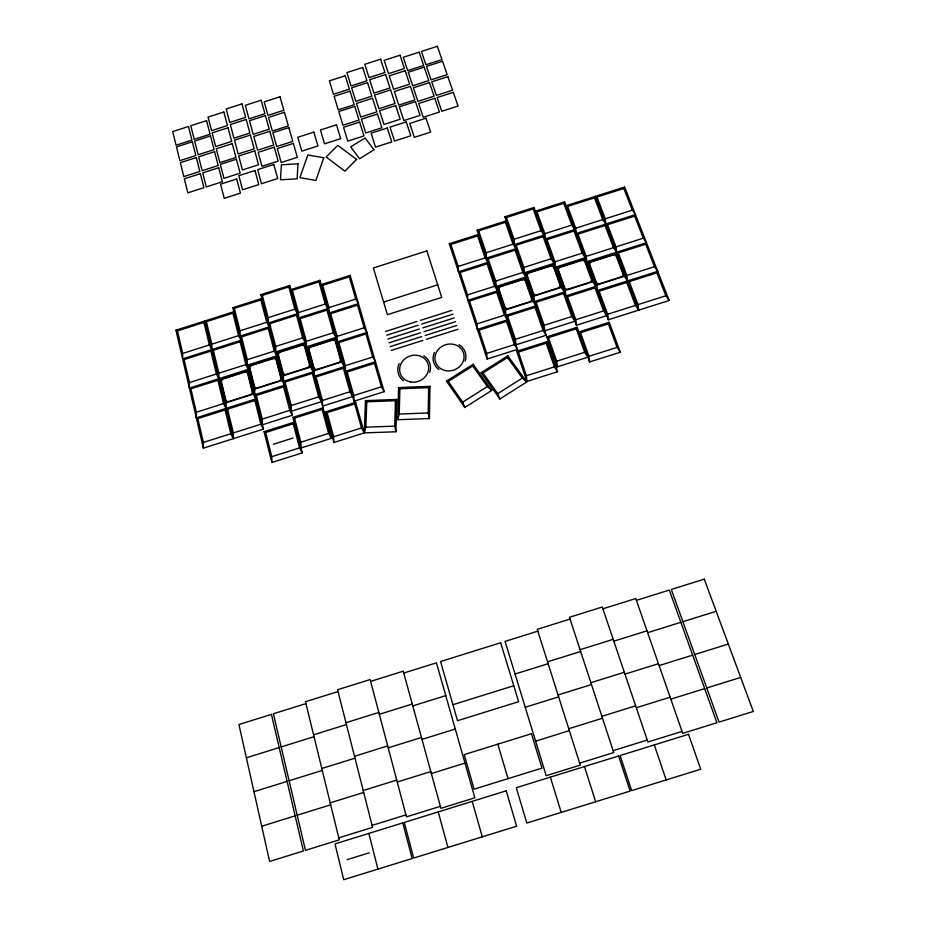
<?xml version="1.0" encoding="UTF-8"?>
<svg xmlns="http://www.w3.org/2000/svg" width="926" height="926" viewBox="0 0 926 926"><rect width="100%" height="100%" fill="white"/><g stroke="black" fill="none" stroke-linecap="round" stroke-linejoin="round"><path stroke-width="1.39" d="M175.952 330.188L233.861 311.715L232.912 313.196L206.382 321.669L204.889 320.952L203.94 322.445L209.369 344.947L211.822 349.565L213.327 350.294L218.883 373.201L218.872 378.711L217.911 380.25L190.906 388.839L189.402 388.087L189.448 382.565L184.112 359.601L182.619 358.871L182.677 353.443L177.433 330.895L175.952 330.188L203.35 448.161L263.447 429.108L232.843 307.698L261.803 298.461L260.866 299.943L234.347 308.404L232.843 307.698M206.382 321.669L211.834 344.159L211.822 349.565L210.862 351.081L184.112 359.601M203.35 448.161L203.384 442.431L197.84 418.61L196.312 417.846L196.347 412.22L190.906 388.839M429.421 418.564L430 386.339L398.597 387.577L397.74 419.721L429.421 418.564L428.182 412.961L428.645 387.624L430 386.339M397.74 419.721L399.222 414.038L399.893 388.77L398.597 387.577M395.911 431.771L394.731 426.134L395.425 400.715L396.779 399.419L395.911 431.771L364.323 432.893L333.858 442.524L325.512 411.908L355.677 402.335L364.323 432.893L365.851 427.175L366.754 401.815L365.469 400.622L364.323 432.893L361.522 427.939L354.739 403.921L355.677 402.335M481.173 372.68L483.013 372.981L507.46 357.54L507.853 355.827L526.767 381.94L499.866 398.99L481.173 372.68L507.853 355.827M446.448 381.118L448.288 381.419L472.758 365.99L473.174 364.277L491.741 390.425L464.806 407.486L446.448 381.118L473.174 364.277M623.823 188.487L596.969 197.064L595.325 196.393L594.492 197.851L602.768 219.589L605.87 224.046L607.537 224.729L615.987 246.872L616.612 252.208L615.778 253.712L624.367 276.272L627.562 280.902L629.263 281.62L656.893 272.857L657.726 271.33L654.485 266.711L645.665 244.209L646.498 242.705L643.304 238.179L634.646 216.094L635.479 214.612L632.319 210.179L623.823 188.487L624.645 187.029L669.174 300.487L608.289 319.783L564.594 201.88L535.355 211.209L536.976 211.88L563.749 203.338L564.594 201.88M609.227 322.317L578.808 331.959L580.509 332.7L608.37 323.868L609.227 322.317L620.316 352.227L589.596 361.95L577.118 327.272L546.768 336.89L557.244 366.87L587.883 357.17L584.7 352.331L576.25 328.823L577.118 327.272M624.645 187.029L566.018 205.734L567.65 206.405L575.74 228.201L576.296 233.468L577.951 234.151L586.181 256.352L586.76 261.711L588.438 262.417L596.83 285.023L597.42 290.475L599.122 291.204L626.717 282.43L627.562 280.902L626.914 275.462L618.302 252.914L616.612 252.208L613.475 247.67L605.037 225.527L605.87 224.046L605.268 218.791L596.969 197.064M536.976 211.88L544.824 233.676L545.333 238.931L546.965 239.626L554.963 261.815L555.496 267.174L557.151 267.88L565.3 290.486L565.844 295.938L567.522 296.667L595.059 287.917L595.916 286.389L592.779 281.759L584.433 259.199L585.278 257.706L582.188 253.157L573.993 231.014L574.838 229.532L571.793 225.076L563.749 203.338M516.708 351.301L518.386 352.054L546.19 343.233L547.069 341.671L557.556 371.743L526.906 381.443L516.708 351.301L547.069 341.671M449.318 243.746L450.904 244.429L477.642 235.899L478.522 234.428L449.318 243.746L487.122 359.022L517.437 349.415L477.087 230.18L478.673 230.863L486.104 252.775L486.52 258.065L488.129 258.759L495.699 281.076L496.128 286.458L497.76 287.176L505.469 309.897L505.92 315.384L507.575 316.113L515.423 339.275L515.898 344.842L546.201 335.235L504.844 216.8L506.453 217.471L514.069 239.267L514.532 244.533L516.152 245.228L523.908 267.429L524.394 272.776L526.026 273.483L533.932 296.1L534.429 301.552L536.096 302.27L563.564 293.542L564.432 292.014L561.353 287.384L553.25 264.824L554.107 263.32L551.074 258.782L543.111 236.628L543.967 235.146L540.981 230.69L533.168 208.952L534.013 207.493L576.389 325.246L606.75 315.627L603.567 310.905L595.059 287.917M507.575 316.113L535.054 307.386L535.934 305.846L532.901 301.193L524.996 278.506L525.864 277.001L522.877 272.429L515.111 250.159L515.979 248.677L513.027 244.198L505.411 222.333L506.267 220.874L477.087 230.18M450.904 244.429L458.139 266.457L458.509 271.769L460.118 272.476L467.491 294.908L467.873 300.313L469.494 301.043L477.006 323.892L477.411 329.401L479.055 330.131L506.557 321.403L507.436 319.864L504.45 315.176L496.741 292.373L497.621 290.857L494.669 286.261L487.111 263.875L487.979 262.382L485.074 257.879L477.642 235.899M350.19 275.369L321.114 284.641L322.653 285.347L328.95 307.617L329.112 312.988L330.663 313.706L337.087 336.393L337.261 341.856L338.835 342.585L345.375 365.701L345.572 371.257L347.157 372.009L374.544 363.316L375.47 361.765L372.703 357.019L365.967 333.962L366.893 332.434L364.161 327.781L357.552 305.14L358.466 303.635L355.769 299.075L349.276 276.851L350.19 275.369L384.209 391.652L354.021 401.213L319.898 280.346L290.891 289.595L292.408 290.301L318.972 281.817L319.898 280.346M292.408 290.301L298.485 312.571L298.6 317.942L300.14 318.648L306.321 341.335L306.448 346.799L308.011 347.528L314.308 370.631L314.458 376.188L316.032 376.94L343.349 368.27L344.287 366.719L341.578 361.973L335.073 338.916L336.011 337.4L333.337 332.747L326.947 310.106L327.873 308.613L325.246 304.041L318.972 281.817M294.537 418.135L322.109 409.396L323.058 407.822L331.381 438.357L300.985 447.976L300.857 442.2L294.537 418.135L292.963 417.36L302.27 452.872L271.862 462.491L264.107 431.713L294.225 422.163L293.253 423.749L265.669 432.488L264.107 431.713M234.347 308.404L239.996 330.79L240.019 336.173L241.536 336.902L247.288 359.682L247.335 365.168L248.862 365.909L254.719 389.117L254.777 394.707L256.328 395.46L262.289 419.108L262.359 424.791L292.408 415.265L260.808 294.688L262.324 295.394L268.17 317.664L268.239 323.024L269.767 323.741L275.716 346.417L275.798 351.88L277.337 352.609L283.402 375.713L283.506 381.269L285.058 382.021L312.317 373.363L313.266 371.812L310.604 367.066L304.341 344.021L305.279 342.493L302.663 337.84L296.517 315.21L297.454 313.717L294.862 309.145L288.831 286.933L289.757 285.451L322.607 406.132L352.713 396.583L349.97 391.744L343.349 368.27M256.328 395.46L283.587 386.802L284.548 385.251L281.932 380.482L275.879 357.32L276.828 355.792L274.246 351.104L268.297 328.371L269.246 326.866L266.7 322.271L260.866 299.943M217.911 380.25L223.548 403.586L226.06 408.401L227.599 409.165L254.881 400.495L255.842 398.944L253.273 394.14L247.416 370.863L248.376 369.335L245.853 364.624L240.1 341.775L241.049 340.259L238.561 335.64L232.912 313.196M197.84 418.61L225.087 409.963L226.06 408.401L226.06 402.787L220.4 379.463L218.872 378.711L216.395 374L210.862 351.081M499.866 398.99L497.725 393.654L522.322 378.074L526.767 381.94M464.806 407.486L462.722 402.139L487.354 386.559L491.741 390.425M260.808 294.688L289.757 285.451M504.844 216.8L534.013 207.493M262.324 295.394L288.831 286.933M506.453 217.471L533.168 208.952M478.673 230.863L505.411 222.333M177.433 330.895L203.94 322.445M567.65 206.405L594.492 197.851M322.653 285.347L349.276 276.851M268.17 317.664L294.862 309.145M514.069 239.267L540.981 230.69M239.996 330.79L266.7 322.271M544.824 233.676L571.793 225.076M298.485 312.571L325.246 304.041M486.104 252.775L513.027 244.198M268.239 323.024L297.454 313.717M514.532 244.533L543.967 235.146M269.767 323.741L296.517 315.21M516.152 245.228L543.111 236.628M182.677 353.443L209.369 344.947M211.834 344.159L238.561 335.64M575.74 228.201L602.768 219.589M605.268 218.791L632.319 210.179M328.95 307.617L355.769 299.075M458.139 266.457L485.074 257.879M240.019 336.173L269.246 326.866M545.333 238.931L574.838 229.532M298.6 317.942L327.873 308.613M486.52 258.065L515.979 248.677M241.536 336.902L268.297 328.371M546.965 239.626L573.993 231.014M300.14 318.648L326.947 310.106M488.129 258.759L515.111 250.159M182.619 358.871L241.049 340.259M576.296 233.468L635.479 214.612M329.112 312.988L358.466 303.635M458.509 271.769L487.979 262.382M213.327 350.294L240.1 341.775M577.951 234.151L605.037 225.527M607.537 224.729L634.646 216.094M330.663 313.706L357.552 305.14M460.118 272.476L487.111 263.875M383.607 302.061L437.709 284.838M275.716 346.417L302.663 337.84M523.908 267.429L551.074 258.782M247.288 359.682L274.246 351.104M554.963 261.815L582.188 253.157M306.321 341.335L333.337 332.747M495.699 281.076L522.877 272.429M275.798 351.88L305.279 342.493M524.394 272.776L554.107 263.32M277.337 352.609L304.341 344.021M526.026 273.483L553.25 264.824M189.448 382.565L216.395 374M218.883 373.201L245.853 364.624M586.181 256.352L613.475 247.67M615.987 246.872L643.304 238.179M337.087 336.393L364.161 327.781M467.491 294.908L494.669 286.261M247.335 365.168L276.828 355.792M555.496 267.174L585.278 257.706M306.448 346.799L336.011 337.4M496.128 286.458L525.864 277.001M248.862 365.909L275.879 357.32M557.151 267.88L584.433 259.199M308.011 347.528L335.073 338.916M497.76 287.176L524.996 278.506M189.402 388.087L248.376 369.335M586.76 261.711L646.498 242.705M337.261 341.856L366.893 332.434M467.873 300.313L497.621 290.857M220.4 379.463L247.416 370.863M588.438 262.417L615.778 253.712M618.302 252.914L645.665 244.209M338.835 342.585L365.967 333.962M469.494 301.043L496.741 292.373M385.633 331.439L416.989 321.461M420.485 320.35L451.888 310.372M386.767 335.212L418.158 325.234M421.666 324.123L453.092 314.134M387.89 339.009L419.328 329.019M422.835 327.897L454.307 317.896M283.402 375.713L310.604 367.066M533.932 296.1L561.353 287.384M389.024 342.805L420.508 332.804M424.015 331.693L455.523 321.681M254.719 389.117L281.932 380.482M565.3 290.486L592.779 281.759M314.308 370.631L341.578 361.973M505.469 309.897L532.901 301.193M390.17 346.613L421.677 336.601M425.196 335.49L456.738 325.466M283.506 381.269L313.266 371.812M534.429 301.552L564.432 292.014M196.347 412.22L223.548 403.586M226.06 402.787L253.273 394.14M596.83 285.023L624.367 276.272M626.914 275.462L654.485 266.711M391.304 350.433L422.858 340.409M426.377 339.298L457.965 329.262M345.375 365.701L372.703 357.019M477.006 323.892L504.45 315.176M254.777 394.707L284.548 385.251M565.844 295.938L595.916 286.389M314.458 376.188L344.287 366.719M505.92 315.384L535.934 305.846M196.312 417.846L255.842 398.944M597.42 290.475L657.726 271.33M345.572 371.257L375.47 361.765M477.411 329.401L507.436 319.864M291.239 405.542L318.694 396.837L321.391 401.676L291.343 411.202L291.239 405.542L285.058 382.021M544.152 325.304L571.828 316.53L574.953 321.253L544.662 330.86L544.152 325.304L536.096 302.27M262.289 419.108L289.757 410.392L292.408 415.265M576.389 325.246L575.822 319.701L603.567 310.905M322.607 406.132L322.445 400.472L349.97 391.744M515.423 339.275L543.111 330.489L546.201 335.235M203.384 442.431L230.829 433.727L233.387 438.635L233.364 432.928L227.599 409.165M233.364 432.928L260.843 424.212L263.447 429.108M608.289 319.783L607.664 314.238L635.467 305.418L638.708 310.141L638.037 304.596L629.263 281.62M638.037 304.596L665.875 295.776L669.174 300.487M354.021 401.213L353.813 395.552L381.408 386.802L384.209 391.652M487.122 359.022L486.694 353.419L514.405 344.634L517.437 349.415M292.963 417.36L323.058 407.822M546.768 336.89L548.458 337.643L576.25 328.823M325.512 411.908L327.11 412.672L354.739 403.921M273.401 444.237L293.067 438.01M300.857 442.2L328.637 433.403L331.381 438.357M557.244 366.87L556.688 361.198L584.7 352.331M333.858 442.524L333.673 436.748L361.522 427.939M526.906 381.443L526.408 375.736L554.419 366.87L557.556 371.743M271.862 462.491L271.781 456.68L299.573 447.895L302.27 452.872M589.596 361.95L588.994 356.279L617.075 347.389L620.316 352.227M338.036 691.56L305.487 701.734L339.252 839.859L305.43 850.346L273.401 713.761L305.939 703.598M370.631 681.386L403.25 671.188L440.915 808.34L474.876 797.807L436.435 662.831L403.759 673.04M570.057 619.066L537.254 629.321L580.278 765.119L546.201 775.687L505.052 641.394L537.832 631.15M602.884 608.81L635.757 598.543L682.728 733.357L716.944 722.743L669.301 590.082L636.382 600.361M345.954 722.697L378.838 712.441M580.07 649.67L613.197 639.334M313.567 734.804L346.428 724.56M379.336 714.293L412.267 704.026M547.555 661.835L580.671 651.499M613.811 641.162L646.996 630.814M246.374 757.804L279.177 747.571M281.18 746.946L314.03 736.702M412.788 705.901L445.776 695.623M515.053 674.012L548.146 663.699M647.644 632.666L680.876 622.307M682.902 621.67L716.18 611.299M452.93 704.709L513.78 685.738M354.508 756.276L387.705 745.939M590.869 682.682L624.321 672.276M321.808 768.499L354.982 758.174M388.202 747.838L421.457 737.478M558.054 694.963L591.482 684.557M624.957 674.14L658.455 663.699M253.967 791.695L287.095 781.382M289.109 780.757L322.283 770.432M421.978 739.399L455.291 729.04M525.239 707.256L558.656 696.861M659.115 665.586L692.671 655.145M694.72 654.508L728.311 644.056M363.212 790.503L396.733 780.086M601.888 716.33L635.664 705.843M330.2 802.842L363.71 792.436M397.242 782.019L430.821 771.578M568.749 728.727L602.513 718.24M636.301 707.742L670.135 697.22M261.711 826.247L295.162 815.852M297.2 815.216L330.686 804.81M431.354 773.534L464.991 763.093M535.622 741.147L569.363 730.66M670.806 699.153L704.698 688.62M706.758 687.983L740.684 677.438M372.09 825.39L405.935 814.892M613.116 750.639L647.216 740.059M338.754 837.845L372.588 827.358L337.573 689.731L370.145 679.557L406.456 816.859L440.359 806.338M579.653 763.151L613.741 752.572L569.467 617.272L602.282 607.016L647.876 741.992L682.045 731.401M347.181 859.652L369.3 852.8M399.893 388.77L428.645 387.624M365.469 400.622L396.779 399.419M366.754 401.815L395.425 400.715M399.222 414.038L428.182 412.961M365.851 427.175L394.731 426.134M507.46 357.54L522.322 378.074M483.013 372.981L497.725 393.654M472.758 365.99L487.354 386.559M448.288 381.419L462.722 402.139M656.893 272.857L665.875 295.776M595.325 196.393L638.708 310.141M626.717 282.43L635.467 305.418M599.122 291.204L607.664 314.238M608.37 323.868L617.075 347.389M567.522 296.667L575.822 319.701M580.509 332.7L588.994 356.279M563.564 293.542L571.828 316.53M548.458 337.643L556.688 361.198M535.054 307.386L543.111 330.489M546.19 343.233L554.419 366.87M654.3 744.921L666.176 779.923M518.386 352.054L526.408 375.736M506.557 321.403L514.405 344.634M479.055 330.131L486.694 353.419M584.468 766.566L595.649 801.742M550.368 777.145L561.202 812.403M497.829 744.168L508.027 778.65M374.544 363.316L381.408 386.802M472.202 801.372L482.261 836.826M347.157 372.009L353.813 395.552M438.218 811.905L447.941 847.44M327.11 412.672L333.673 436.748M316.032 376.94L322.445 400.472M312.317 373.363L318.694 396.837M322.109 409.396L328.637 433.403M283.587 386.802L289.757 410.392M293.253 423.749L299.573 447.895M368.872 833.412L377.912 869.12M265.669 432.488L271.781 456.68M254.881 400.495L260.843 424.212M204.889 320.952L233.387 438.635M225.087 409.963L230.829 433.727M459.018 344.646A16.552 14.99 -17.8 0 1 465.165 361.163M438.82 369.52A16.552 14.99 -17.8 0 1 434.352 352.47M423.749 355.839A16.541 14.978 -20.8 0 1 429.71 372.402M403.4 380.748A16.541 14.978 -20.8 0 1 399.118 363.652M297.987 163.786L297.13 178.811L280.462 179.806L281.377 164.805L297.987 163.786M323.741 157.733L315.87 180.501L299.92 177.618L307.826 154.989L323.741 157.733M356.626 159.422L344.923 171.183L326.114 156.969L337.793 145.37L356.626 159.422M373.93 149.804L359.577 158.774L350.688 146.864L365.052 137.939L373.93 149.804M241.941 103.886L226.164 108.967L229.775 122.463L245.61 117.359L241.941 103.886M380.609 59.183L364.775 64.288L369.023 77.61L384.938 72.483L380.609 59.183M223.849 112.011L208.026 117.104L211.556 130.647L227.449 125.531L223.849 112.011M400.044 55.224L384.186 60.329L388.526 73.652L404.465 68.524L400.044 55.224M261.144 100.228L245.297 105.332L248.99 118.829L264.905 113.701L261.144 100.228M362.714 67.482L346.88 72.587L351.047 85.956L366.962 80.828L362.714 67.482M279.999 96.779L264.188 101.872L267.973 115.368L283.854 110.252L279.999 96.779M345.248 75.747L329.401 80.851L333.487 94.267L349.415 89.139L345.248 75.747M188.476 126.503L172.699 131.585L176.056 145.197L191.902 140.092L188.476 126.503M206.567 120.669L190.779 125.751L194.228 139.351L210.075 134.247L206.567 120.669M419.131 52.169L403.25 57.296L407.683 70.608L423.645 65.468L419.131 52.169M437.361 46.3L421.411 51.439L425.937 64.739L441.957 59.577L437.361 46.3M246.177 119.442L230.331 124.547L233.965 138.194L249.893 133.066L246.177 119.442M385.61 74.543L369.682 79.671L373.977 93.132L389.973 87.982L385.61 74.543M265.426 115.565L249.499 120.693L253.238 134.328L269.234 129.177L265.426 115.565M367.553 82.68L351.625 87.808L355.839 101.316L371.835 96.165L367.553 82.68M228.039 127.753L212.135 132.869L215.689 146.563L231.674 141.412L228.039 127.753M405.183 70.7L389.244 75.839L393.631 89.301L409.651 84.139L405.183 70.7M192.33 141.805L176.484 146.91L179.876 160.661L195.803 155.533L192.33 141.805M210.526 135.948L194.657 141.053L198.141 154.781L214.08 149.653L210.526 135.948M424.212 67.147L408.25 72.286L412.73 85.748L428.773 80.585L424.212 67.147M442.535 61.243L426.504 66.406L431.076 79.844L447.177 74.659L442.535 61.243M284.444 112.289L268.54 117.405L272.371 131.041L288.345 125.901L284.444 112.289M350.04 91.165L334.112 96.292L338.245 109.847L354.253 104.707L350.04 91.165M250.437 135.046L234.498 140.173L238.179 153.959L254.187 148.808L250.437 135.046M390.61 89.938L374.602 95.089L378.942 108.701L395.032 103.527L390.61 89.938M269.825 131.284L253.817 136.446L257.59 150.22L273.679 145.058L269.825 131.284M372.507 98.26L356.487 103.411L360.746 117.058L376.836 111.884L372.507 98.26M232.264 143.657L216.267 148.808L219.867 162.64L235.945 157.478L232.264 143.657M410.392 86.349L394.349 91.512L398.793 105.124L414.906 99.939L410.392 86.349M288.831 127.614L272.846 132.765L276.712 146.54L292.778 141.377L288.831 127.614M354.774 106.397L338.766 111.56L342.944 125.253L359.033 120.079L354.774 106.397M196.312 157.57L180.385 162.698L183.811 176.6L199.819 171.449L196.312 157.57M214.601 151.69L198.65 156.818L202.169 170.697L218.189 165.546L214.601 151.69M429.456 82.576L413.39 87.738L417.927 101.339L434.062 96.154L429.456 82.576M447.871 76.65L431.748 81.835L436.366 95.413L452.571 90.204L447.871 76.65M254.743 150.845L238.723 155.996L242.438 169.933L258.539 164.759L254.743 150.845M395.68 105.541L379.579 110.715L383.966 124.466L400.148 119.269L395.68 105.541M313.856 132.117L297.802 137.279L301.795 151.135L317.931 145.949L313.856 132.117M336.508 124.825L320.442 129.999L324.551 143.831L340.699 138.645L336.508 124.825M236.396 159.214L220.319 164.377L223.953 178.359L240.112 173.174L236.396 159.214M274.27 147.176L258.169 152.362L261.989 166.286L278.159 161.089L274.27 147.176M377.507 113.991L361.406 119.176L365.712 132.974L381.882 127.776L377.507 113.991M415.473 101.652L399.349 106.826L403.829 120.577L420.034 115.38L415.473 101.652M293.357 143.414L277.291 148.588L281.191 162.513L297.339 157.327L293.357 143.414M359.658 122.105L343.558 127.279L347.782 141.122L363.964 135.925L359.658 122.105M200.375 173.648L184.355 178.799L187.816 192.851L203.917 187.677L200.375 173.648M218.756 167.733L202.725 172.896L206.278 186.925L222.39 181.739L218.756 167.733M434.792 98.295L418.645 103.492L423.228 117.243L439.445 112.034L434.792 98.295M453.312 92.345L437.095 97.554L441.771 111.282L458.057 106.05L453.312 92.345M254.963 170.5L238.839 175.674L242.589 189.795L258.782 184.587L254.963 170.5M273.772 164.458L257.648 169.643L261.479 183.73L277.684 178.521L273.772 164.458M387.311 127.996L371.118 133.194L375.493 147.13L391.756 141.909L387.311 127.996M406.248 121.908L390.054 127.117L394.511 141.03L410.797 135.809L406.248 121.908M236.697 179.007L220.573 184.181L224.231 198.349L240.436 193.14L236.697 179.007M426.006 118.215L409.778 123.424L414.339 137.337L430.648 132.105L426.006 118.215M426.863 250.911L373.363 267.973L387.404 314.69L441.737 297.396L426.863 250.911M301.332 345.386L280.555 351.996A2.847 2.523 -28.4 0 0 278.494 355.306L283.067 372.715A2.871 2.546 -28.9 0 0 286.447 374.324L307.363 367.68A2.859 2.558 -27.5 0 0 309.411 364.335L304.689 346.972A2.847 2.523 -27.1 0 0 301.332 345.386M550.241 266.19L529.302 272.857A2.859 2.535 -11.4 0 0 527.415 276.122L533.376 293.16A2.882 2.57 -11 0 0 536.964 294.723L558.054 288.021A2.882 2.57 -9.6 0 0 559.929 284.722L553.817 267.718A2.871 2.535 -10 0 0 550.241 266.19M272.857 358.686L252.08 365.295A2.859 2.523 -30.3 0 0 249.997 368.617L254.418 386.107A2.871 2.546 -30.9 0 0 257.764 387.739L278.691 381.095A2.871 2.558 -29.6 0 0 280.763 377.739L276.203 360.283A2.847 2.523 -29.1 0 0 272.857 358.686M581.401 260.542L560.415 267.22A2.871 2.546 -9.4 0 0 558.552 270.485L564.698 287.523A2.894 2.57 -8.9 0 0 568.321 289.074L589.457 282.361A2.894 2.57 -7.5 0 0 591.309 279.062L585.024 262.07A2.882 2.546 -8.1 0 0 581.401 260.542M332.052 340.293L311.24 346.914A2.847 2.535 -26.6 0 0 309.203 350.225L313.949 367.634A2.871 2.558 -27 0 0 317.352 369.254L338.314 362.587A2.871 2.57 -25.6 0 0 340.351 359.242L335.455 341.879A2.847 2.535 -25.2 0 0 332.052 340.293M521.975 279.884L501.035 286.539A2.859 2.546 -13.3 0 0 499.126 289.826L504.936 306.946A2.882 2.581 -12.9 0 0 508.501 308.52L529.603 301.818A2.882 2.57 -11.5 0 0 531.501 298.508L525.54 281.423A2.859 2.546 -11.8 0 0 521.975 279.884M244.395 372.24L223.606 378.85A2.859 2.523 -32.2 0 0 221.511 382.183L225.77 399.766A2.882 2.546 -32.8 0 0 229.104 401.409L250.043 394.754A2.882 2.558 -31.6 0 0 252.127 391.385L247.717 373.849A2.859 2.523 -31 0 0 244.395 372.24M612.757 255.09L591.726 261.78A2.882 2.546 -7.4 0 0 589.885 265.044L596.205 282.083A2.905 2.581 -6.8 0 0 599.863 283.645L621.045 276.909A2.905 2.57 -5.6 0 0 622.874 273.61L616.403 256.618A2.894 2.546 -6.2 0 0 612.757 255.09M271.422 714.386L238.92 724.537L269.605 861.458L303.381 850.982L271.422 714.386M500.665 642.76L440.579 661.534L457.502 720.717L518.641 701.688L500.665 642.76M704.269 579.155L671.304 589.445L719.039 722.095L753.301 711.469L704.269 579.155M531.466 733.716L464.239 754.609L474.1 789.172L541.976 768.117L531.466 733.716M402.775 822.901L335.004 843.91L343.708 879.7L412.151 858.518L402.775 822.901M506.221 790.827L404.28 822.438L413.667 858.055L516.627 826.2L506.221 790.827M618.614 755.986L516.303 787.702L526.801 823.052L630.131 791.082L618.614 755.986M688.516 734.318L620.119 755.523L631.648 790.607L700.727 769.228L688.516 734.318M446.031 370.701A14.712 13.334 -17.8 0 0 463.509 352.956A14.712 13.334 -17.8 0 0 438.97 348.72A14.712 13.334 -17.8 0 0 446.031 370.701M410.565 381.952A14.7 13.323 -20.8 0 0 428.148 364.184A14.7 13.323 -20.8 0 0 403.748 359.89A14.7 13.323 -20.8 0 0 410.565 381.952"/></g></svg>
